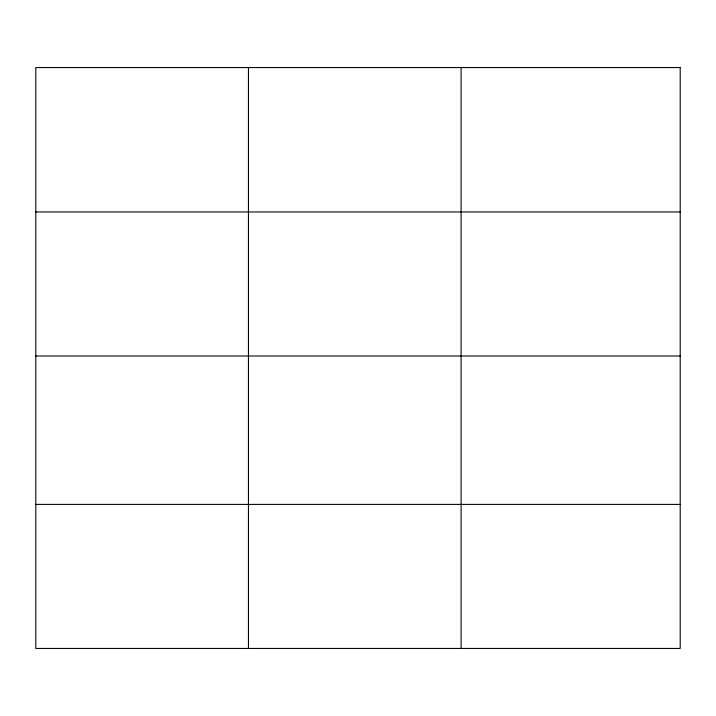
<?xml version="1.0" encoding="UTF-8"?>
<svg xmlns="http://www.w3.org/2000/svg" width="716" height="716" viewBox="0 0 716 716"><rect width="100%" height="100%" fill="white"/><g stroke="black" fill="none" stroke-linecap="round" stroke-linejoin="round"><path stroke-width="1.07" d="M35.8 211.954L680.2 211.954M35.8 356.004L680.2 356.004M35.8 504.404L680.2 504.404M461.104 67.555L461.104 648.445M248.452 67.555L248.452 648.445M680.2 67.555L35.8 67.555L35.8 648.445L680.2 648.445L680.2 67.555"/></g></svg>
